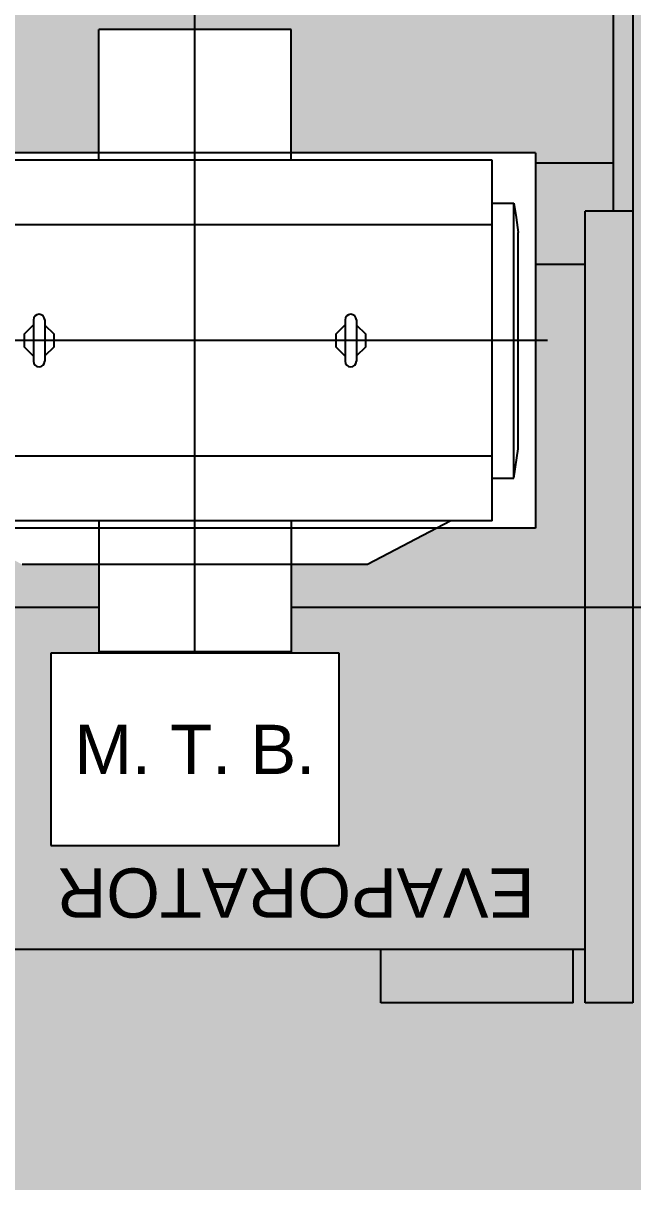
# Model space of a CAD drawing. Header units: millimetres. Extents: x -18489 to 17339, y -1599 to 10961.
# Drawn here: x -16653 to -16524.2, y 2328.2 to 2572.8 of the extents above; entities that cross this region are included whole.
import ezdxf

# ---------------------------------------------------------------- set-up
doc = ezdxf.new("R2010")
doc.units = ezdxf.units.MM
for name, color, linetype in [('188K-SM-03-F10-MECH-EQ-Y2257103$0$0 Xref', 8, 'Continuous'), ('188K-SM-03-F10-MECH-EQ-Y2257103$0$M-EQU-FOUNDATION', 8, 'Continuous'), ('188K-SM-03-F10-MECH-EQ-Y2257103$0$Micron CUP L10 HVAC EQU$0$M-MECH-EQU', 136, 'Continuous'), ('188K-SM-03-F10-MECH-EQ-Y2257103$0$Micron CUP L10 HVAC EQU$0$M-PHASE1 AREA', 252, 'Continuous')]:
    doc.layers.add(name, color=color, linetype=linetype)
doc.styles.add('188K-SM-03-F10-MECH-EQ-Y2257103$0$Micron CUP L10 HVAC EQU$0$Standard', font='arial.ttf')
pattern_1 = [(50, (4473.52, 709.2), (54.6554, -4.78173), [5.715, -62.865]), (355, (4473.52, 709.2), (-10.57303, 57.31705), [4.572, -50.29218]), (100.45144, (4478.076, 708.8), (44.08237, 52.53533), [4.857, -53.42707]), (46.1842, (4473.52, 724.44), (81.32371, -12.6127), [8.5725, -94.2975]), (96.63556, (4480.3, 723.39), (71.22124, 74.22784), [7.2855, -80.14068]), (351.18415, (4473.52, 724.44), (71.22124, 74.22784), [6.858, -75.43792]), (21, (4481.14, 720.63), (45.48432, -30.67956), [5.715, -62.865]), (326, (4481.14, 720.63), (18.54061, 55.25639), [4.572, -50.292]), (71.45144, (4484.93, 718.07), (64.02493, 24.57683), [4.857, -53.42698]), (37.5, (4473.521, 709.2), (0.926581, 25.366512), [0, -49.6824, 0, -51.054, 0, -50.4825]), (7.5, (4473.52, 709.2), (20.0459, 30.054172), [0, -29.1084, 0, -48.5394, 0, -19.2405]), (327.5, (4456.529, 709.2), (40.677179, -1.718623), [0, -19.05, 0, -59.436, 0, -78.867]), (317.5, (4448.91, 709.2), (44.438754, 7.62795), [0, -24.765, 0, -39.4716, 0, -56.007])]

# ---------------------------------------------------------------- blocks, each defined once
blk = doc.blocks.new('188K-SM-03-F10-MECH-EQ-Y2257103$0$Micron CUP L10 HVAC EQU$0$A$C0c53ceb0')
at = {"layer": '188K-SM-03-F10-MECH-EQ-Y2257103$0$Micron CUP L10 HVAC EQU$0$M-PHASE1 AREA'}
for p, q in [((-3851.0546, 16156.62468), (-3851.0546, 17603.1009)), ((-3810.45936, 17603.1009), (-3810.45936, 14485.38523)), ((-3851.0546, 16258.21766), (-5468.21301, 16258.21766)), ((-3810.45936, 16156.62468), (-3911.15329, 16156.62468)), ((-3911.15329, 14485.38523), (-3911.15329, 16156.62468)), ((-3911.15329, 16043.79354), (-5503.21015, 16043.79354)), ((-4462.4725, 16036.17919), (-4712.20942, 16036.17919)), ((-4712.20942, 15477.44504), (-4712.20942, 16036.17919)), ((-4462.4725, 15477.44504), (-4462.4725, 16036.17919)), ((-4462.4725, 15479.55526), (-4712.20942, 15479.55526)), ((-4462.4725, 15477.44504), (-4712.20942, 15477.44504)), ((-8809.19869, 15321.00495), (-3683.5878, 15321.00495)), ((-3911.15329, 14598.21637), (-7456.19379, 14598.21637)), ((-4342.51661, 14485.38523), (-4342.51661, 14598.21637)), ((-3936.5276, 14485.38523), (-3936.5276, 14598.21637)), ((-3936.5276, 14485.38523), (-4342.51661, 14485.38523)), ((-3810.45936, 14485.38523), (-3911.15329, 14485.38523))]:
    blk.add_line(p, q, dxfattribs=at)
at = {"layer": '188K-SM-03-F10-MECH-EQ-Y2257103$0$Micron CUP L10 HVAC EQU$0$M-PHASE1 AREA', "insert": (-4018.14774, 14665.13546), "char_height": 104.034676, "attachment_point": 1, "rotation": 180, "style": '188K-SM-03-F10-MECH-EQ-Y2257103$0$Micron CUP L10 HVAC EQU$0$Standard'}
blk.add_mtext('EVAPORATOR', dxfattribs=at)
blk.add_wipeout([(-5454.7446, 16279.54634), (-4938.37736, 16279.54634), (-4938.37736, 16540.26739), (-4532.38838, 16540.26739), (-4532.38838, 16279.54634), (-4016.02114, 16279.54634), (-4016.02114, 15487.36034), (-4224.21518, 15487.36034), (-4370.62714, 15410.85679), (-4532.38838, 15410.85679), (-4532.38838, 15226.63929), (-4938.37736, 15226.63929), (-4938.37736, 15410.85679), (-5078.91389, 15410.85679), (-5100.13859, 15410.85679), (-5246.55056, 15487.36034), (-5454.7446, 15487.36034), (-5454.7446, 15630.5612), (-5471.49164, 15636.17758), (-5471.49164, 15566.27445), (-5503.20953, 15566.27445), (-5503.20953, 16200.63223), (-5471.49164, 16200.63223), (-5471.49164, 16130.7291), (-5454.7446, 16136.34549)]).dxf.layer = '188K-SM-03-F10-MECH-EQ-Y2257103$0$Micron CUP L10 HVAC EQU$0$M-PHASE1 AREA'
at = {"layer": '188K-SM-03-F10-MECH-EQ-Y2257103$0$Micron CUP L10 HVAC EQU$0$M-PHASE1 AREA'}
for p, q in [((-4735.38287, 15193.77956), (-4735.38287, 16573.12713)), ((-4938.37736, 16264.06801), (-4938.37736, 16540.26739)), ((-4532.38838, 16540.26739), (-4938.37736, 16540.26739)), ((-4532.38838, 16264.06801), (-4532.38838, 16540.26739)), ((-4016.02114, 16279.54634), (-5454.7446, 16279.54634)), ((-4107.36866, 16264.06801), (-5363.39707, 16264.06801)), ((-4107.36866, 15502.83867), (-4107.36866, 16264.06801)), ((-4016.02114, 16279.54634), (-4016.02114, 15487.36034)), ((-4107.36866, 16173.67203), (-4061.6949, 16173.67203)), ((-4061.69493, 16173.67203), (-4057.21842, 16143.36241)), ((-4061.6949, 15593.23466), (-4061.6949, 16173.67203)), ((-4057.21842, 16143.36241), (-4052.56015, 16111.82215)), ((-4107.36866, 16127.68109), (-5363.39707, 16127.68109)), ((-4052.56015, 15655.08454), (-4052.56015, 16111.82215)), ((-5076.35018, 15927.06544), (-5076.35018, 15839.84125)), ((-5052.56176, 15927.06544), (-5052.56176, 15839.84125)), ((-4418.20398, 15927.06544), (-4418.20398, 15839.84125)), ((-4394.41556, 15927.06544), (-4394.41556, 15839.84125)), ((-5076.35018, 15915.17123), (-5077.59395, 15915.17123)), ((-4418.20398, 15915.17123), (-4419.44775, 15915.17123)), ((-3990.64683, 15883.45334), (-5636.42466, 15883.45334)), ((-4061.6949, 15593.23466), (-4052.56015, 15655.08454)), ((-4107.36866, 15639.2256), (-5363.39707, 15639.2256)), ((-4107.36866, 15593.23466), (-4061.6949, 15593.23466)), ((-4016.02114, 15487.36034), (-5454.7446, 15487.36034)), ((-4107.36866, 15502.83867), (-5363.39707, 15502.83867)), ((-4938.37736, 15502.83867), (-4938.37736, 15226.63929)), ((-4532.38838, 15502.83867), (-4532.38838, 15226.63929)), ((-4194.59286, 15502.83867), (-4370.62714, 15410.85679)), ((-4938.37736, 15410.85679), (-5100.13859, 15410.85679)), ((-4532.38838, 15410.85679), (-4938.37736, 15410.85679)), ((-4370.62714, 15410.85679), (-4532.38838, 15410.85679)), ((-4532.38838, 15226.63929), (-4938.37736, 15226.63929)), ((-4808.33401, 15226.63929), (-4808.33401, 15223.46751)), ((-4662.43172, 15223.46751), (-4808.33401, 15223.46751)), ((-4798.81865, 15226.63929), (-4798.81865, 15223.46751)), ((-4671.94709, 15226.63929), (-4671.94709, 15223.46751)), ((-4662.43172, 15226.63929), (-4662.43172, 15223.46751))]:
    blk.add_line(p, q, dxfattribs=at)
at = {"layer": '188K-SM-03-F10-MECH-EQ-Y2257103$0$Micron CUP L10 HVAC EQU$0$M-PHASE1 AREA', "flags": 128}
for points in [[(-5077.59395, 15915.17123), (-5096.17386, 15896.59132), (-5096.17386, 15870.31536), (-5077.59395, 15851.73545), (-5076.35018, 15851.73545)], [(-5052.56176, 15851.73545), (-5051.31799, 15851.73545), (-5032.73808, 15870.31536), (-5032.73808, 15896.59132), (-5051.31799, 15915.17123), (-5052.56176, 15915.17123)], [(-4419.44775, 15915.17123), (-4438.02766, 15896.59132), (-4438.02766, 15870.31536), (-4419.44775, 15851.73545), (-4418.20398, 15851.73545)], [(-4394.41556, 15851.73545), (-4393.17179, 15851.73545), (-4374.59188, 15870.31536), (-4374.59188, 15896.59132), (-4393.17179, 15915.17123), (-4394.41556, 15915.17123)]]:
    blk.add_lwpolyline(points, dxfattribs=at)
at = {"layer": '188K-SM-03-F10-MECH-EQ-Y2257103$0$Micron CUP L10 HVAC EQU$0$M-PHASE1 AREA'}
for centre, start, end in [((-5064.45597, 15927.06544), 0, 180), ((-4406.30977, 15927.06544), 0, 180), ((-5064.45597, 15839.84125), 180, 0), ((-4406.30977, 15839.84125), 180, 0)]:
    blk.add_arc(centre, 11.89421, start, end, dxfattribs=at)
blk.add_wipeout([(-5039.87461, 14817.47852), (-4430.89113, 14817.47852), (-4430.89113, 15223.46751), (-5039.87461, 15223.46751)]).dxf.layer = '188K-SM-03-F10-MECH-EQ-Y2257103$0$Micron CUP L10 HVAC EQU$0$M-PHASE1 AREA'
for p, q in [((-4430.89113, 15223.46751), (-5039.87461, 15223.46751)), ((-5039.87461, 15223.46751), (-5039.87461, 14817.47852)), ((-4430.89113, 14817.47852), (-4430.89113, 15223.46751)), ((-5039.87461, 14817.47852), (-4430.89113, 14817.47852))]:
    blk.add_line(p, q, dxfattribs=at)
at = {"layer": '188K-SM-03-F10-MECH-EQ-Y2257103$0$Micron CUP L10 HVAC EQU$0$M-PHASE1 AREA', "insert": (-4735.38287, 15020.47302), "char_height": 104.034676, "attachment_point": 5, "style": '188K-SM-03-F10-MECH-EQ-Y2257103$0$Micron CUP L10 HVAC EQU$0$Standard'}
blk.add_mtext('M. T. B.', dxfattribs=at)
blk = doc.blocks.new('188K-SM-03-F10-MECH-EQ-Y2257103$0$Micron CUP L10 HVAC EQU')
at = {"layer": '188K-SM-03-F10-MECH-EQ-Y2257103$0$Micron CUP L10 HVAC EQU$0$M-MECH-EQU'}
blk.add_blockref('188K-SM-03-F10-MECH-EQ-Y2257103$0$Micron CUP L10 HVAC EQU$0$A$C0c53ceb0', (-206166.7, 2082.2), dxfattribs=at)
blk = doc.blocks.new('188K-SM-03-F10-MECH-EQ-Y2257103')
at = {"layer": '188K-SM-03-F10-MECH-EQ-Y2257103$0$M-EQU-FOUNDATION'}
h = blk.add_hatch(dxfattribs=at)
h.set_pattern_fill('AR-CONC', color=256, scale=0.3)
h.set_pattern_definition(pattern_1)
h.paths.add_polyline_path([(-17043.15, 4192.46), (-16393.15, 4192.46), (-16393.15, 1372.46), (-17043.15, 1372.46)], flags=16)
h.paths.add_polyline_path([(-17048.15, 4197.46), (-16388.15, 4197.46), (-16388.15, 1367.46), (-17048.15, 1367.46)])
h = blk.add_hatch(dxfattribs=at)
h.set_pattern_fill('AR-CONC', color=256, scale=0.3)
h.set_pattern_definition(pattern_1)
h.paths.add_polyline_path([(-17033.15, 4182.46), (-16403.15, 4182.46), (-16403.15, 1382.46), (-17033.15, 1382.46)])
at = {"layer": '188K-SM-03-F10-MECH-EQ-Y2257103$0$0 Xref', "xscale": 0.1, "yscale": 0.1, "zscale": 0.1}
blk.add_blockref('188K-SM-03-F10-MECH-EQ-Y2257103$0$Micron CUP L10 HVAC EQU', (4473.52, 709.2), dxfattribs=at)

msp = doc.modelspace()

# ---------------------------------------------------------------- block references
msp.add_blockref('188K-SM-03-F10-MECH-EQ-Y2257103', (0, 0))

doc.saveas('drawing.dxf')
